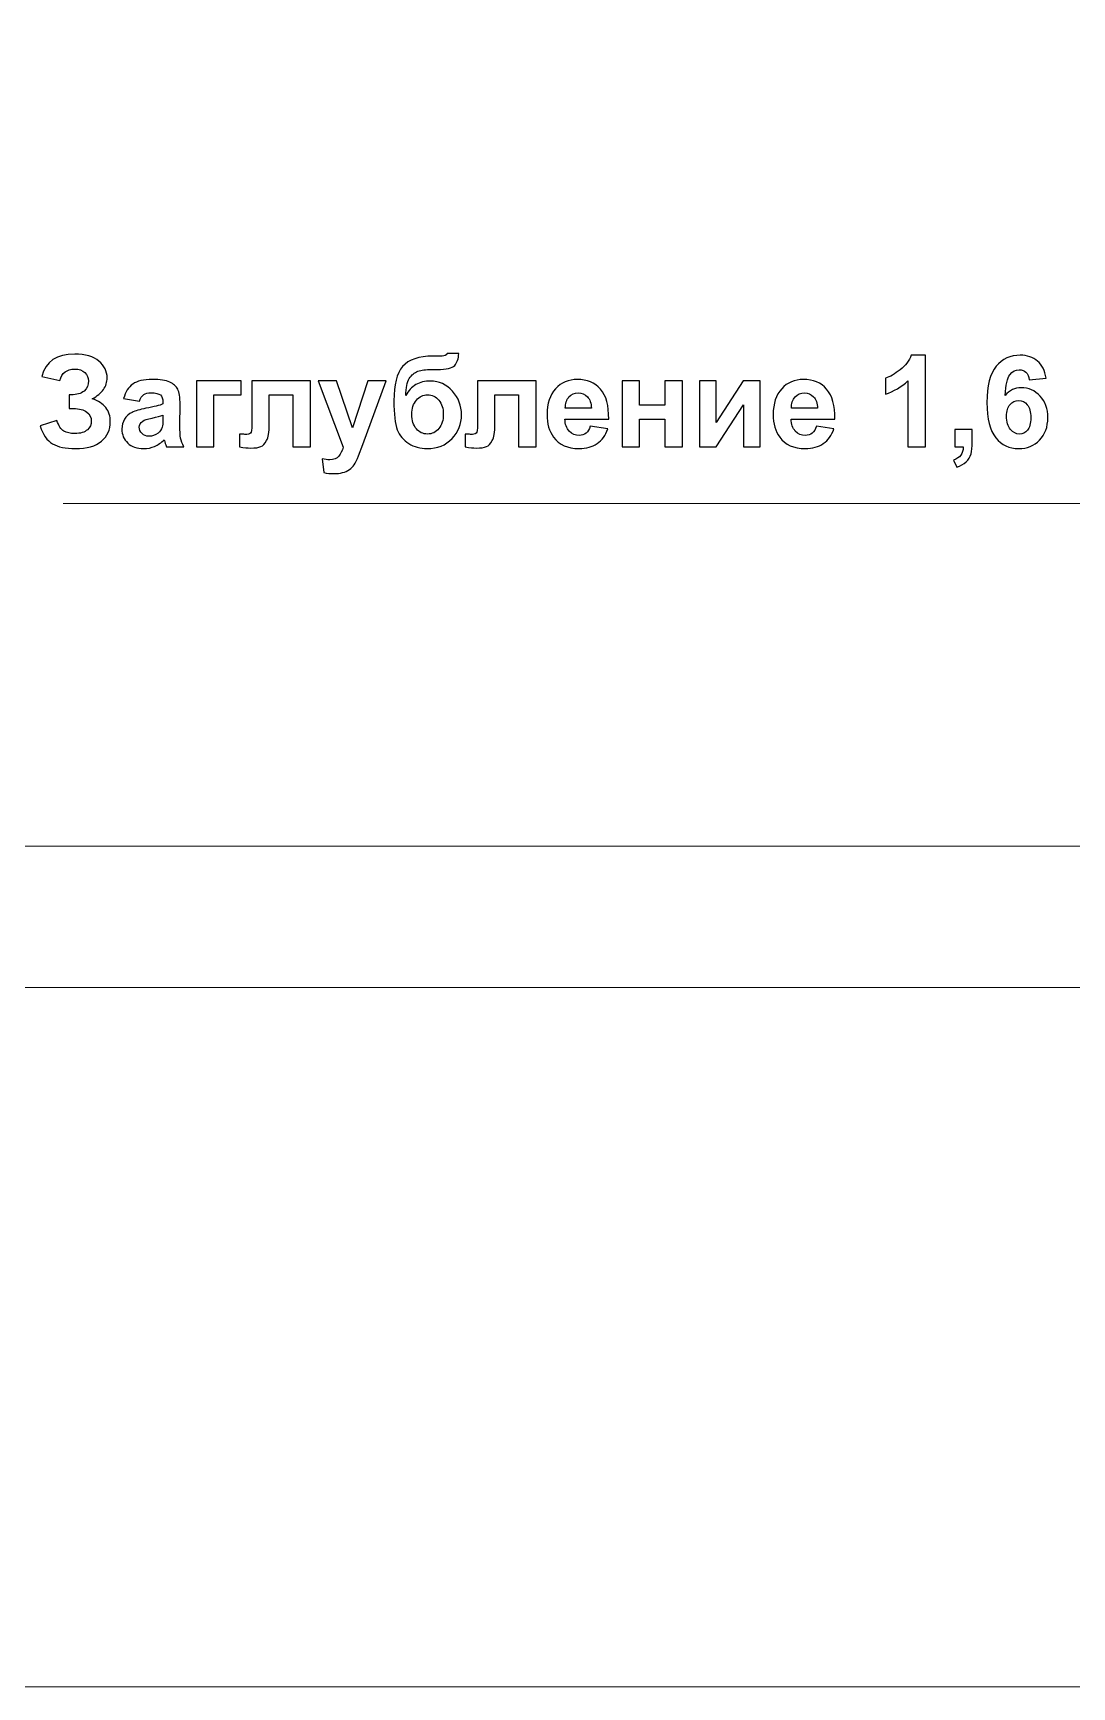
# Model space of a CAD drawing. Header units: centimetres. Extents: x -84 to 84, y -59 to 59.
# Drawn here: x -61.915 to -59.707, y -43.829 to -40.312 of the extents above; entities that cross this region are included whole.
import ezdxf

# ---------------------------------------------------------------- set-up
doc = ezdxf.new("R2010")
doc.units = ezdxf.units.CM
doc.header["$MEASUREMENT"] = 0
doc.layers.add('layer 1', color=7, linetype='Continuous')

msp = doc.modelspace()

# ---------------------------------------------------------------- linework, layer by layer
at = {"layer": 'layer 1', "color": 250, "lineweight": 20}
msp.add_open_spline([(69.88936, -40.77984), (70.99289, -39.2587), (71.50885, -38.55168), (72.613, -37.02968), (72.613, -37.02968), (72.77094, -36.81196), (72.89012, -36.79535), (72.94823, -36.83316), (72.94823, -36.83316), (73.01214, -36.88393), (73.00004, -37.00706), (72.85093, -37.2126), (72.85093, -37.2126), (72.85093, -37.2126), (70.13043, -40.95844), (70.13043, -40.95844), (70.13043, -40.95844), (70.13043, -40.95844), (70.12801, -40.95668), (70.12801, -40.95668), (70.12801, -40.95668), (69.49025, -41.81527), (68.50593, -42.36796), (67.31672, -42.34152), (67.31672, -42.34152), (67.31672, -42.34152), (-73.66862, -42.34152), (-73.66862, -42.34152), (-73.66862, -42.34152), (-73.95708, -42.34152), (-74.18329, -42.32763), (-74.18329, -42.20146), (-74.18329, -42.20146), (-74.18329, -42.06525), (-73.97313, -42.0411), (-73.69688, -42.0411), (-73.69688, -42.0411), (-73.69688, -42.0411), (67.31672, -42.0411), (67.31672, -42.0411), (67.31672, -42.0411), (67.31672, -42.0411), (67.3846, -42.03998), (67.3846, -42.03998), (67.3846, -42.03998), (68.50203, -42.02154), (69.27938, -41.5315), (69.883, -40.77522), (69.883, -40.77522), (69.883, -40.77522), (69.88936, -40.77984), (69.88936, -40.77984)], degree=3, knots=[0, 0, 0, 0, 0.0714286, 0.0714286, 0.0714286, 0.0714286, 0.1428571, 0.1428571, 0.1428571, 0.1428571, 0.2142857, 0.2142857, 0.2142857, 0.2142857, 0.2857143, 0.2857143, 0.2857143, 0.2857143, 0.3571429, 0.3571429, 0.3571429, 0.3571429, 0.4285714, 0.4285714, 0.4285714, 0.4285714, 0.5, 0.5, 0.5, 0.5, 0.5714286, 0.5714286, 0.5714286, 0.5714286, 0.6428571, 0.6428571, 0.6428571, 0.6428571, 0.7142857, 0.7142857, 0.7142857, 0.7142857, 0.7857143, 0.7857143, 0.7857143, 0.7857143, 0.8571429, 0.8571429, 0.8571429, 0.8571429, 1, 1, 1, 1], dxfattribs=at)
at = {"layer": 'layer 1', "color": 155}
for points, knots in [([(-61.85863, -41.05115), (-61.85863, -41.05115), (-61.89682, -41.04221), (-61.89682, -41.04221), (-61.89682, -41.04221), (-61.88861, -41.01061), (-61.86527, -40.99481), (-61.82681, -40.99481), (-61.82681, -40.99481), (-61.80406, -40.99481), (-61.78686, -40.99983), (-61.77526, -41.00985), (-61.77526, -41.00985), (-61.76366, -41.01987), (-61.75789, -41.03165), (-61.75789, -41.04519), (-61.75789, -41.04519), (-61.75789, -41.05444), (-61.76055, -41.06279), (-61.76583, -41.07029), (-61.76583, -41.07029), (-61.77111, -41.07773), (-61.77906, -41.08428), (-61.78962, -41.08997), (-61.78962, -41.08997), (-61.7768, -41.09439), (-61.76714, -41.10062), (-61.76073, -41.1087), (-61.76073, -41.1087), (-61.75432, -41.11682), (-61.75112, -41.12675), (-61.75112, -41.13863), (-61.75112, -41.13863), (-61.75112, -41.15569), (-61.75734, -41.16946), (-61.76985, -41.17997), (-61.76985, -41.17997), (-61.78231, -41.19049), (-61.80099, -41.19577), (-61.82586, -41.19577), (-61.82586, -41.19577), (-61.84613, -41.19577), (-61.86216, -41.19239), (-61.87389, -41.18561), (-61.87389, -41.18561), (-61.88563, -41.17884), (-61.89443, -41.16616), (-61.90034, -41.14756), (-61.90034, -41.14756), (-61.90034, -41.14756), (-61.86459, -41.13592), (-61.86459, -41.13592), (-61.86459, -41.13592), (-61.86089, -41.14761), (-61.85593, -41.15519), (-61.84979, -41.15862), (-61.84979, -41.15862), (-61.84365, -41.1621), (-61.83607, -41.16381), (-61.82704, -41.16381), (-61.82704, -41.16381), (-61.81467, -41.16381), (-61.80564, -41.16115), (-61.79995, -41.15578), (-61.79995, -41.15578), (-61.79431, -41.15041), (-61.79147, -41.14427), (-61.79147, -41.13732), (-61.79147, -41.13732), (-61.79147, -41.12937), (-61.79467, -41.12292), (-61.80108, -41.11804), (-61.80108, -41.11804), (-61.80745, -41.11317), (-61.81711, -41.11073), (-61.82997, -41.11073), (-61.82997, -41.11073), (-61.82997, -41.11073), (-61.83886, -41.11073), (-61.83886, -41.11073), (-61.83886, -41.11073), (-61.83886, -41.11073), (-61.83886, -41.08148), (-61.83886, -41.08148), (-61.83886, -41.08148), (-61.83886, -41.08148), (-61.8344, -41.08148), (-61.8344, -41.08148), (-61.8344, -41.08148), (-61.82243, -41.08148), (-61.81327, -41.07877), (-61.80695, -41.0734), (-61.80695, -41.0734), (-61.80059, -41.06803), (-61.79743, -41.06085), (-61.79743, -41.05196), (-61.79743, -41.05196), (-61.79743, -41.04487), (-61.8, -41.03892), (-61.80515, -41.03404), (-61.80515, -41.03404), (-61.81029, -41.02921), (-61.81765, -41.02677), (-61.82722, -41.02677), (-61.82722, -41.02677), (-61.8436, -41.02677), (-61.85408, -41.0349), (-61.85863, -41.05115)], [0, 0, 0, 0, 0.0357143, 0.0357143, 0.0357143, 0.0357143, 0.0714286, 0.0714286, 0.0714286, 0.0714286, 0.1071429, 0.1071429, 0.1071429, 0.1071429, 0.1428571, 0.1428571, 0.1428571, 0.1428571, 0.1785714, 0.1785714, 0.1785714, 0.1785714, 0.2142857, 0.2142857, 0.2142857, 0.2142857, 0.25, 0.25, 0.25, 0.25, 0.2857143, 0.2857143, 0.2857143, 0.2857143, 0.3214286, 0.3214286, 0.3214286, 0.3214286, 0.3571429, 0.3571429, 0.3571429, 0.3571429, 0.3928571, 0.3928571, 0.3928571, 0.3928571, 0.4285714, 0.4285714, 0.4285714, 0.4285714, 0.4642857, 0.4642857, 0.4642857, 0.4642857, 0.5, 0.5, 0.5, 0.5, 0.5357143, 0.5357143, 0.5357143, 0.5357143, 0.5714286, 0.5714286, 0.5714286, 0.5714286, 0.6071429, 0.6071429, 0.6071429, 0.6071429, 0.6428571, 0.6428571, 0.6428571, 0.6428571, 0.6785714, 0.6785714, 0.6785714, 0.6785714, 0.7142857, 0.7142857, 0.7142857, 0.7142857, 0.75, 0.75, 0.75, 0.75, 0.7857143, 0.7857143, 0.7857143, 0.7857143, 0.8214286, 0.8214286, 0.8214286, 0.8214286, 0.8571429, 0.8571429, 0.8571429, 0.8571429, 0.8928571, 0.8928571, 0.8928571, 0.8928571, 0.9285714, 0.9285714, 0.9285714, 0.9285714, 1, 1, 1, 1]), ([(-61.0354, -40.99373), (-61.0354, -40.99373), (-61.01021, -40.99373), (-61.01021, -40.99373), (-61.01021, -40.99373), (-61.01102, -41.00488), (-61.01396, -41.01332), (-61.01901, -41.0191), (-61.01901, -41.0191), (-61.02407, -41.02483), (-61.03662, -41.02772), (-61.05657, -41.02772), (-61.05657, -41.02772), (-61.05891, -41.02772), (-61.06131, -41.02768), (-61.0637, -41.02759), (-61.0637, -41.02759), (-61.0637, -41.02759), (-61.06848, -41.02759), (-61.06848, -41.02759), (-61.06848, -41.02759), (-61.08031, -41.02759), (-61.08992, -41.02889), (-61.09733, -41.03151), (-61.09733, -41.03151), (-61.10473, -41.03409), (-61.11082, -41.03914), (-61.11552, -41.04663), (-61.11552, -41.04663), (-61.12026, -41.05417), (-61.12269, -41.06627), (-61.12287, -41.08292), (-61.12287, -41.08292), (-61.11741, -41.07263), (-61.11033, -41.06496), (-61.10161, -41.05986), (-61.10161, -41.05986), (-61.09295, -41.05476), (-61.08257, -41.05223), (-61.0706, -41.05223), (-61.0706, -41.05223), (-61.05214, -41.05223), (-61.03652, -41.05941), (-61.02371, -41.07381), (-61.02371, -41.07381), (-61.01093, -41.08816), (-61.00452, -41.10482), (-61.00452, -41.12373), (-61.00452, -41.12373), (-61.00452, -41.14346), (-61.01125, -41.16038), (-61.0247, -41.17456), (-61.0247, -41.17456), (-61.0382, -41.18868), (-61.05575, -41.19577), (-61.07747, -41.19577), (-61.07747, -41.19577), (-61.09241, -41.19577), (-61.1055, -41.1922), (-61.11683, -41.18503), (-61.11683, -41.18503), (-61.12811, -41.1779), (-61.13619, -41.1681), (-61.14107, -41.15569), (-61.14107, -41.15569), (-61.1459, -41.14327), (-61.14833, -41.12274), (-61.14833, -41.09403), (-61.14833, -41.09403), (-61.14833, -41.06027), (-61.1421, -41.03603), (-61.12969, -41.02127), (-61.12969, -41.02127), (-61.11728, -41.00651), (-61.09561, -40.99915), (-61.06469, -40.99915), (-61.06469, -40.99915), (-61.06469, -40.99915), (-61.04587, -40.99915), (-61.04587, -40.99915), (-61.04587, -40.99915), (-61.04063, -40.99915), (-61.03716, -40.99734), (-61.0354, -40.99373)], [0, 0, 0, 0, 0.0454545, 0.0454545, 0.0454545, 0.0454545, 0.0909091, 0.0909091, 0.0909091, 0.0909091, 0.1363636, 0.1363636, 0.1363636, 0.1363636, 0.1818182, 0.1818182, 0.1818182, 0.1818182, 0.2272727, 0.2272727, 0.2272727, 0.2272727, 0.2727273, 0.2727273, 0.2727273, 0.2727273, 0.3181818, 0.3181818, 0.3181818, 0.3181818, 0.3636364, 0.3636364, 0.3636364, 0.3636364, 0.4090909, 0.4090909, 0.4090909, 0.4090909, 0.4545455, 0.4545455, 0.4545455, 0.4545455, 0.5, 0.5, 0.5, 0.5, 0.5454545, 0.5454545, 0.5454545, 0.5454545, 0.5909091, 0.5909091, 0.5909091, 0.5909091, 0.6363636, 0.6363636, 0.6363636, 0.6363636, 0.6818182, 0.6818182, 0.6818182, 0.6818182, 0.7272727, 0.7272727, 0.7272727, 0.7272727, 0.7727273, 0.7727273, 0.7727273, 0.7727273, 0.8181818, 0.8181818, 0.8181818, 0.8181818, 0.8636364, 0.8636364, 0.8636364, 0.8636364, 0.9090909, 0.9090909, 0.9090909, 0.9090909, 1, 1, 1, 1]), ([(-60.01847, -41.19225), (-60.01847, -41.19225), (-60.05558, -41.19225), (-60.05558, -41.19225), (-60.05558, -41.19225), (-60.05558, -41.19225), (-60.05558, -41.05187), (-60.05558, -41.05187), (-60.05558, -41.05187), (-60.06912, -41.0646), (-60.0851, -41.07403), (-60.10351, -41.08013), (-60.10351, -41.08013), (-60.10351, -41.08013), (-60.10351, -41.04627), (-60.10351, -41.04627), (-60.10351, -41.04627), (-60.09381, -41.04311), (-60.08329, -41.03711), (-60.07196, -41.02822), (-60.07196, -41.02822), (-60.06059, -41.01937), (-60.05282, -41.00903), (-60.04858, -40.99725), (-60.04858, -40.99725), (-60.04858, -40.99725), (-60.01847, -40.99725), (-60.01847, -40.99725), (-60.01847, -40.99725), (-60.01847, -40.99725), (-60.01847, -41.19225), (-60.01847, -41.19225)], [0, 0, 0, 0, 0.1111111, 0.1111111, 0.1111111, 0.1111111, 0.2222222, 0.2222222, 0.2222222, 0.2222222, 0.3333333, 0.3333333, 0.3333333, 0.3333333, 0.4444444, 0.4444444, 0.4444444, 0.4444444, 0.5555556, 0.5555556, 0.5555556, 0.5555556, 0.6666667, 0.6666667, 0.6666667, 0.6666667, 0.7777778, 0.7777778, 0.7777778, 0.7777778, 1, 1, 1, 1]), ([(-59.76172, -41.04582), (-59.76172, -41.04582), (-59.79774, -41.04979), (-59.79774, -41.04979), (-59.79774, -41.04979), (-59.7986, -41.04239), (-59.8009, -41.03693), (-59.8046, -41.03341), (-59.8046, -41.03341), (-59.8083, -41.02989), (-59.81309, -41.02813), (-59.819, -41.02813), (-59.819, -41.02813), (-59.82685, -41.02813), (-59.83349, -41.03165), (-59.83891, -41.03869), (-59.83891, -41.03869), (-59.84432, -41.04573), (-59.84771, -41.0604), (-59.84911, -41.0827), (-59.84911, -41.0827), (-59.83985, -41.07178), (-59.82839, -41.06631), (-59.81462, -41.06631), (-59.81462, -41.06631), (-59.79914, -41.06631), (-59.78582, -41.07223), (-59.77476, -41.08405), (-59.77476, -41.08405), (-59.76371, -41.09592), (-59.7582, -41.11118), (-59.7582, -41.12991), (-59.7582, -41.12991), (-59.7582, -41.14977), (-59.76402, -41.16575), (-59.77567, -41.17776), (-59.77567, -41.17776), (-59.78731, -41.18977), (-59.80225, -41.19577), (-59.82049, -41.19577), (-59.82049, -41.19577), (-59.84003, -41.19577), (-59.85615, -41.18814), (-59.86874, -41.17289), (-59.86874, -41.17289), (-59.88134, -41.15763), (-59.88766, -41.13267), (-59.88766, -41.09791), (-59.88766, -41.09791), (-59.88766, -41.0623), (-59.88106, -41.03661), (-59.86793, -41.02086), (-59.86793, -41.02086), (-59.85479, -41.00511), (-59.83773, -40.99725), (-59.81674, -40.99725), (-59.81674, -40.99725), (-59.80203, -40.99725), (-59.78984, -41.00141), (-59.78018, -41.00971), (-59.78018, -41.00971), (-59.77052, -41.01797), (-59.76438, -41.03002), (-59.76172, -41.04582)], [0, 0, 0, 0, 0.0588235, 0.0588235, 0.0588235, 0.0588235, 0.1176471, 0.1176471, 0.1176471, 0.1176471, 0.1764706, 0.1764706, 0.1764706, 0.1764706, 0.2352941, 0.2352941, 0.2352941, 0.2352941, 0.2941176, 0.2941176, 0.2941176, 0.2941176, 0.3529412, 0.3529412, 0.3529412, 0.3529412, 0.4117647, 0.4117647, 0.4117647, 0.4117647, 0.4705882, 0.4705882, 0.4705882, 0.4705882, 0.5294118, 0.5294118, 0.5294118, 0.5294118, 0.5882353, 0.5882353, 0.5882353, 0.5882353, 0.6470588, 0.6470588, 0.6470588, 0.6470588, 0.7058824, 0.7058824, 0.7058824, 0.7058824, 0.7647059, 0.7647059, 0.7647059, 0.7647059, 0.8235294, 0.8235294, 0.8235294, 0.8235294, 0.8823529, 0.8823529, 0.8823529, 0.8823529, 1, 1, 1, 1]), ([(-61.68923, -41.09502), (-61.68923, -41.09502), (-61.72281, -41.08906), (-61.72281, -41.08906), (-61.72281, -41.08906), (-61.71902, -41.07534), (-61.71247, -41.06519), (-61.70322, -41.0586), (-61.70322, -41.0586), (-61.69397, -41.05201), (-61.6802, -41.04871), (-61.66196, -41.04871), (-61.66196, -41.04871), (-61.6454, -41.04871), (-61.63303, -41.05065), (-61.6249, -41.05458), (-61.6249, -41.05458), (-61.61682, -41.05851), (-61.61109, -41.06347), (-61.6078, -41.06952), (-61.6078, -41.06952), (-61.6045, -41.07557), (-61.60283, -41.08663), (-61.60283, -41.10279), (-61.60283, -41.10279), (-61.60283, -41.10279), (-61.60337, -41.14612), (-61.60337, -41.14612), (-61.60337, -41.14612), (-61.60337, -41.15844), (-61.60279, -41.16756), (-61.60161, -41.17343), (-61.60161, -41.17343), (-61.60044, -41.1793), (-61.59823, -41.18557), (-61.59498, -41.19225), (-61.59498, -41.19225), (-61.59498, -41.19225), (-61.63181, -41.19225), (-61.63181, -41.19225), (-61.63181, -41.19225), (-61.63276, -41.18981), (-61.63398, -41.1862), (-61.63538, -41.18142), (-61.63538, -41.18142), (-61.63596, -41.17921), (-61.63641, -41.17776), (-61.63668, -41.17708), (-61.63668, -41.17708), (-61.643, -41.18331), (-61.64977, -41.18796), (-61.657, -41.19108), (-61.657, -41.19108), (-61.66422, -41.19419), (-61.67189, -41.19577), (-61.68006, -41.19577), (-61.68006, -41.19577), (-61.69446, -41.19577), (-61.70584, -41.19184), (-61.71414, -41.18399), (-61.71414, -41.18399), (-61.72245, -41.17618), (-61.7266, -41.16625), (-61.7266, -41.15424), (-61.7266, -41.15424), (-61.7266, -41.14634), (-61.7247, -41.13926), (-61.72091, -41.13303), (-61.72091, -41.13303), (-61.71712, -41.12684), (-61.71184, -41.12206), (-61.70498, -41.11876), (-61.70498, -41.11876), (-61.69816, -41.11547), (-61.68832, -41.11258), (-61.67546, -41.1101), (-61.67546, -41.1101), (-61.65813, -41.10685), (-61.64607, -41.10378), (-61.63939, -41.10098), (-61.63939, -41.10098), (-61.63939, -41.10098), (-61.63939, -41.09723), (-61.63939, -41.09723), (-61.63939, -41.09723), (-61.63939, -41.09001), (-61.64115, -41.08487), (-61.64467, -41.08175), (-61.64467, -41.08175), (-61.64824, -41.07868), (-61.65492, -41.07715), (-61.66472, -41.07715), (-61.66472, -41.07715), (-61.67135, -41.07715), (-61.6765, -41.07846), (-61.6802, -41.08112), (-61.6802, -41.08112), (-61.68394, -41.08374), (-61.68692, -41.08839), (-61.68923, -41.09502)], [0, 0, 0, 0, 0.0384615, 0.0384615, 0.0384615, 0.0384615, 0.0769231, 0.0769231, 0.0769231, 0.0769231, 0.1153846, 0.1153846, 0.1153846, 0.1153846, 0.1538462, 0.1538462, 0.1538462, 0.1538462, 0.1923077, 0.1923077, 0.1923077, 0.1923077, 0.2307692, 0.2307692, 0.2307692, 0.2307692, 0.2692308, 0.2692308, 0.2692308, 0.2692308, 0.3076923, 0.3076923, 0.3076923, 0.3076923, 0.3461538, 0.3461538, 0.3461538, 0.3461538, 0.3846154, 0.3846154, 0.3846154, 0.3846154, 0.4230769, 0.4230769, 0.4230769, 0.4230769, 0.4615385, 0.4615385, 0.4615385, 0.4615385, 0.5, 0.5, 0.5, 0.5, 0.5384615, 0.5384615, 0.5384615, 0.5384615, 0.5769231, 0.5769231, 0.5769231, 0.5769231, 0.6153846, 0.6153846, 0.6153846, 0.6153846, 0.6538462, 0.6538462, 0.6538462, 0.6538462, 0.6923077, 0.6923077, 0.6923077, 0.6923077, 0.7307692, 0.7307692, 0.7307692, 0.7307692, 0.7692308, 0.7692308, 0.7692308, 0.7692308, 0.8076923, 0.8076923, 0.8076923, 0.8076923, 0.8461538, 0.8461538, 0.8461538, 0.8461538, 0.8846154, 0.8846154, 0.8846154, 0.8846154, 0.9230769, 0.9230769, 0.9230769, 0.9230769, 1, 1, 1, 1]), ([(-61.56785, -41.05169), (-61.56785, -41.05169), (-61.47278, -41.05169), (-61.47278, -41.05169), (-61.47278, -41.05169), (-61.47278, -41.05169), (-61.47278, -41.08175), (-61.47278, -41.08175), (-61.47278, -41.08175), (-61.47278, -41.08175), (-61.53074, -41.08175), (-61.53074, -41.08175), (-61.53074, -41.08175), (-61.53074, -41.08175), (-61.53074, -41.19225), (-61.53074, -41.19225), (-61.53074, -41.19225), (-61.53074, -41.19225), (-61.56785, -41.19225), (-61.56785, -41.19225), (-61.56785, -41.19225), (-61.56785, -41.19225), (-61.56785, -41.05169), (-61.56785, -41.05169)], [0, 0, 0, 0, 0.1428571, 0.1428571, 0.1428571, 0.1428571, 0.2857143, 0.2857143, 0.2857143, 0.2857143, 0.4285714, 0.4285714, 0.4285714, 0.4285714, 0.5714286, 0.5714286, 0.5714286, 0.5714286, 0.7142857, 0.7142857, 0.7142857, 0.7142857, 1, 1, 1, 1]), ([(-61.45013, -41.05169), (-61.45013, -41.05169), (-61.32582, -41.05169), (-61.32582, -41.05169), (-61.32582, -41.05169), (-61.32582, -41.05169), (-61.32582, -41.19225), (-61.32582, -41.19225), (-61.32582, -41.19225), (-61.32582, -41.19225), (-61.36292, -41.19225), (-61.36292, -41.19225), (-61.36292, -41.19225), (-61.36292, -41.19225), (-61.36292, -41.08175), (-61.36292, -41.08175), (-61.36292, -41.08175), (-61.36292, -41.08175), (-61.4133, -41.08175), (-61.4133, -41.08175), (-61.4133, -41.08175), (-61.4133, -41.08175), (-61.4133, -41.14499), (-61.4133, -41.14499), (-61.4133, -41.14499), (-61.4133, -41.16106), (-61.41515, -41.17234), (-61.41885, -41.17884), (-61.41885, -41.17884), (-61.4226, -41.18534), (-61.4267, -41.18959), (-61.43122, -41.19162), (-61.43122, -41.19162), (-61.43569, -41.19365), (-61.44295, -41.19469), (-61.45293, -41.19469), (-61.45293, -41.19469), (-61.45884, -41.19469), (-61.4667, -41.19387), (-61.4764, -41.19234), (-61.4764, -41.19234), (-61.4764, -41.19234), (-61.4764, -41.16503), (-61.4764, -41.16503), (-61.4764, -41.16503), (-61.47559, -41.16503), (-61.47351, -41.16512), (-61.47017, -41.1653), (-61.47017, -41.1653), (-61.46629, -41.16557), (-61.46326, -41.16571), (-61.46114, -41.16571), (-61.46114, -41.16571), (-61.45609, -41.16571), (-61.45302, -41.16404), (-61.45184, -41.16074), (-61.45184, -41.16074), (-61.45072, -41.1574), (-61.45013, -41.14819), (-61.45013, -41.13307), (-61.45013, -41.13307), (-61.45013, -41.13307), (-61.45013, -41.05169), (-61.45013, -41.05169)], [0, 0, 0, 0, 0.0588235, 0.0588235, 0.0588235, 0.0588235, 0.1176471, 0.1176471, 0.1176471, 0.1176471, 0.1764706, 0.1764706, 0.1764706, 0.1764706, 0.2352941, 0.2352941, 0.2352941, 0.2352941, 0.2941176, 0.2941176, 0.2941176, 0.2941176, 0.3529412, 0.3529412, 0.3529412, 0.3529412, 0.4117647, 0.4117647, 0.4117647, 0.4117647, 0.4705882, 0.4705882, 0.4705882, 0.4705882, 0.5294118, 0.5294118, 0.5294118, 0.5294118, 0.5882353, 0.5882353, 0.5882353, 0.5882353, 0.6470588, 0.6470588, 0.6470588, 0.6470588, 0.7058824, 0.7058824, 0.7058824, 0.7058824, 0.7647059, 0.7647059, 0.7647059, 0.7647059, 0.8235294, 0.8235294, 0.8235294, 0.8235294, 0.8823529, 0.8823529, 0.8823529, 0.8823529, 1, 1, 1, 1]), ([(-61.30953, -41.05169), (-61.30953, -41.05169), (-61.26998, -41.05169), (-61.26998, -41.05169), (-61.26998, -41.05169), (-61.26998, -41.05169), (-61.23627, -41.1514), (-61.23627, -41.1514), (-61.23627, -41.1514), (-61.23627, -41.1514), (-61.20336, -41.05169), (-61.20336, -41.05169), (-61.20336, -41.05169), (-61.20336, -41.05169), (-61.1649, -41.05169), (-61.1649, -41.05169), (-61.1649, -41.05169), (-61.1649, -41.05169), (-61.21446, -41.18697), (-61.21446, -41.18697), (-61.21446, -41.18697), (-61.21446, -41.18697), (-61.2234, -41.21139), (-61.2234, -41.21139), (-61.2234, -41.21139), (-61.2267, -41.21956), (-61.22981, -41.22579), (-61.23279, -41.23012), (-61.23279, -41.23012), (-61.23572, -41.23441), (-61.23915, -41.23793), (-61.24299, -41.24059), (-61.24299, -41.24059), (-61.24683, -41.2433), (-61.25157, -41.24538), (-61.25721, -41.24687), (-61.25721, -41.24687), (-61.26281, -41.24836), (-61.26917, -41.24912), (-61.27626, -41.24912), (-61.27626, -41.24912), (-61.28339, -41.24912), (-61.29043, -41.24836), (-61.29734, -41.24687), (-61.29734, -41.24687), (-61.29734, -41.24687), (-61.30059, -41.21789), (-61.30059, -41.21789), (-61.30059, -41.21789), (-61.29476, -41.21902), (-61.28948, -41.2196), (-61.28479, -41.2196), (-61.28479, -41.2196), (-61.27612, -41.2196), (-61.26971, -41.21708), (-61.26556, -41.21198), (-61.26556, -41.21198), (-61.26141, -41.20687), (-61.2582, -41.20037), (-61.25599, -41.19252), (-61.25599, -41.19252), (-61.25599, -41.19252), (-61.30953, -41.05169), (-61.30953, -41.05169)], [0, 0, 0, 0, 0.0588235, 0.0588235, 0.0588235, 0.0588235, 0.1176471, 0.1176471, 0.1176471, 0.1176471, 0.1764706, 0.1764706, 0.1764706, 0.1764706, 0.2352941, 0.2352941, 0.2352941, 0.2352941, 0.2941176, 0.2941176, 0.2941176, 0.2941176, 0.3529412, 0.3529412, 0.3529412, 0.3529412, 0.4117647, 0.4117647, 0.4117647, 0.4117647, 0.4705882, 0.4705882, 0.4705882, 0.4705882, 0.5294118, 0.5294118, 0.5294118, 0.5294118, 0.5882353, 0.5882353, 0.5882353, 0.5882353, 0.6470588, 0.6470588, 0.6470588, 0.6470588, 0.7058824, 0.7058824, 0.7058824, 0.7058824, 0.7647059, 0.7647059, 0.7647059, 0.7647059, 0.8235294, 0.8235294, 0.8235294, 0.8235294, 0.8823529, 0.8823529, 0.8823529, 0.8823529, 1, 1, 1, 1]), ([(-60.97045, -41.05169), (-60.97045, -41.05169), (-60.84614, -41.05169), (-60.84614, -41.05169), (-60.84614, -41.05169), (-60.84614, -41.05169), (-60.84614, -41.19225), (-60.84614, -41.19225), (-60.84614, -41.19225), (-60.84614, -41.19225), (-60.88324, -41.19225), (-60.88324, -41.19225), (-60.88324, -41.19225), (-60.88324, -41.19225), (-60.88324, -41.08175), (-60.88324, -41.08175), (-60.88324, -41.08175), (-60.88324, -41.08175), (-60.93362, -41.08175), (-60.93362, -41.08175), (-60.93362, -41.08175), (-60.93362, -41.08175), (-60.93362, -41.14499), (-60.93362, -41.14499), (-60.93362, -41.14499), (-60.93362, -41.16106), (-60.93547, -41.17234), (-60.93917, -41.17884), (-60.93917, -41.17884), (-60.94292, -41.18534), (-60.94702, -41.18959), (-60.95154, -41.19162), (-60.95154, -41.19162), (-60.95601, -41.19365), (-60.96327, -41.19469), (-60.97325, -41.19469), (-60.97325, -41.19469), (-60.97916, -41.19469), (-60.98702, -41.19387), (-60.99672, -41.19234), (-60.99672, -41.19234), (-60.99672, -41.19234), (-60.99672, -41.16503), (-60.99672, -41.16503), (-60.99672, -41.16503), (-60.99591, -41.16503), (-60.99383, -41.16512), (-60.99049, -41.1653), (-60.99049, -41.1653), (-60.98661, -41.16557), (-60.98358, -41.16571), (-60.98146, -41.16571), (-60.98146, -41.16571), (-60.97641, -41.16571), (-60.97334, -41.16404), (-60.97216, -41.16074), (-60.97216, -41.16074), (-60.97104, -41.1574), (-60.97045, -41.14819), (-60.97045, -41.13307), (-60.97045, -41.13307), (-60.97045, -41.13307), (-60.97045, -41.05169), (-60.97045, -41.05169)], [0, 0, 0, 0, 0.0588235, 0.0588235, 0.0588235, 0.0588235, 0.1176471, 0.1176471, 0.1176471, 0.1176471, 0.1764706, 0.1764706, 0.1764706, 0.1764706, 0.2352941, 0.2352941, 0.2352941, 0.2352941, 0.2941176, 0.2941176, 0.2941176, 0.2941176, 0.3529412, 0.3529412, 0.3529412, 0.3529412, 0.4117647, 0.4117647, 0.4117647, 0.4117647, 0.4705882, 0.4705882, 0.4705882, 0.4705882, 0.5294118, 0.5294118, 0.5294118, 0.5294118, 0.5882353, 0.5882353, 0.5882353, 0.5882353, 0.6470588, 0.6470588, 0.6470588, 0.6470588, 0.7058824, 0.7058824, 0.7058824, 0.7058824, 0.7647059, 0.7647059, 0.7647059, 0.7647059, 0.8235294, 0.8235294, 0.8235294, 0.8235294, 0.8823529, 0.8823529, 0.8823529, 0.8823529, 1, 1, 1, 1]), ([(-60.73072, -41.14783), (-60.73072, -41.14783), (-60.69362, -41.15406), (-60.69362, -41.15406), (-60.69362, -41.15406), (-60.69836, -41.16765), (-60.7059, -41.17799), (-60.71614, -41.18512), (-60.71614, -41.18512), (-60.72643, -41.1922), (-60.7393, -41.19577), (-60.75469, -41.19577), (-60.75469, -41.19577), (-60.77911, -41.19577), (-60.79721, -41.18778), (-60.8089, -41.1718), (-60.8089, -41.1718), (-60.81815, -41.15898), (-60.8228, -41.14282), (-60.8228, -41.12328), (-60.8228, -41.12328), (-60.8228, -41.09999), (-60.81671, -41.08171), (-60.80457, -41.06853), (-60.80457, -41.06853), (-60.79243, -41.0553), (-60.77703, -41.04871), (-60.75844, -41.04871), (-60.75844, -41.04871), (-60.73758, -41.04871), (-60.72111, -41.05562), (-60.70901, -41.06943), (-60.70901, -41.06943), (-60.69696, -41.08324), (-60.69118, -41.10441), (-60.69172, -41.13294), (-60.69172, -41.13294), (-60.69172, -41.13294), (-60.78462, -41.13294), (-60.78462, -41.13294), (-60.78462, -41.13294), (-60.78435, -41.14395), (-60.78137, -41.15253), (-60.77563, -41.15867), (-60.77563, -41.15867), (-60.76995, -41.16481), (-60.76281, -41.16788), (-60.75433, -41.16788), (-60.75433, -41.16788), (-60.74851, -41.16788), (-60.74363, -41.1663), (-60.7397, -41.16314), (-60.7397, -41.16314), (-60.73573, -41.15998), (-60.73275, -41.15488), (-60.73072, -41.14783)], [0, 0, 0, 0, 0.0666667, 0.0666667, 0.0666667, 0.0666667, 0.1333333, 0.1333333, 0.1333333, 0.1333333, 0.2, 0.2, 0.2, 0.2, 0.2666667, 0.2666667, 0.2666667, 0.2666667, 0.3333333, 0.3333333, 0.3333333, 0.3333333, 0.4, 0.4, 0.4, 0.4, 0.4666667, 0.4666667, 0.4666667, 0.4666667, 0.5333333, 0.5333333, 0.5333333, 0.5333333, 0.6, 0.6, 0.6, 0.6, 0.6666667, 0.6666667, 0.6666667, 0.6666667, 0.7333333, 0.7333333, 0.7333333, 0.7333333, 0.8, 0.8, 0.8, 0.8, 0.8666667, 0.8666667, 0.8666667, 0.8666667, 1, 1, 1, 1]), ([(-60.66297, -41.05169), (-60.66297, -41.05169), (-60.62586, -41.05169), (-60.62586, -41.05169), (-60.62586, -41.05169), (-60.62586, -41.05169), (-60.62586, -41.10315), (-60.62586, -41.10315), (-60.62586, -41.10315), (-60.62586, -41.10315), (-60.57224, -41.10315), (-60.57224, -41.10315), (-60.57224, -41.10315), (-60.57224, -41.10315), (-60.57224, -41.05169), (-60.57224, -41.05169), (-60.57224, -41.05169), (-60.57224, -41.05169), (-60.53513, -41.05169), (-60.53513, -41.05169), (-60.53513, -41.05169), (-60.53513, -41.05169), (-60.53513, -41.19225), (-60.53513, -41.19225), (-60.53513, -41.19225), (-60.53513, -41.19225), (-60.57224, -41.19225), (-60.57224, -41.19225), (-60.57224, -41.19225), (-60.57224, -41.19225), (-60.57224, -41.13321), (-60.57224, -41.13321), (-60.57224, -41.13321), (-60.57224, -41.13321), (-60.62586, -41.13321), (-60.62586, -41.13321), (-60.62586, -41.13321), (-60.62586, -41.13321), (-60.62586, -41.19225), (-60.62586, -41.19225), (-60.62586, -41.19225), (-60.62586, -41.19225), (-60.66297, -41.19225), (-60.66297, -41.19225), (-60.66297, -41.19225), (-60.66297, -41.19225), (-60.66297, -41.05169), (-60.66297, -41.05169)], [0, 0, 0, 0, 0.0769231, 0.0769231, 0.0769231, 0.0769231, 0.1538462, 0.1538462, 0.1538462, 0.1538462, 0.2307692, 0.2307692, 0.2307692, 0.2307692, 0.3076923, 0.3076923, 0.3076923, 0.3076923, 0.3846154, 0.3846154, 0.3846154, 0.3846154, 0.4615385, 0.4615385, 0.4615385, 0.4615385, 0.5384615, 0.5384615, 0.5384615, 0.5384615, 0.6153846, 0.6153846, 0.6153846, 0.6153846, 0.6923077, 0.6923077, 0.6923077, 0.6923077, 0.7692308, 0.7692308, 0.7692308, 0.7692308, 0.8461538, 0.8461538, 0.8461538, 0.8461538, 1, 1, 1, 1]), ([(-60.49884, -41.05169), (-60.49884, -41.05169), (-60.46309, -41.05169), (-60.46309, -41.05169), (-60.46309, -41.05169), (-60.46309, -41.05169), (-60.46309, -41.14002), (-60.46309, -41.14002), (-60.46309, -41.14002), (-60.46309, -41.14002), (-60.40595, -41.05169), (-60.40595, -41.05169), (-60.40595, -41.05169), (-60.40595, -41.05169), (-60.36939, -41.05169), (-60.36939, -41.05169), (-60.36939, -41.05169), (-60.36939, -41.05169), (-60.36939, -41.19225), (-60.36939, -41.19225), (-60.36939, -41.19225), (-60.36939, -41.19225), (-60.40514, -41.19225), (-60.40514, -41.19225), (-60.40514, -41.19225), (-60.40514, -41.19225), (-60.40514, -41.10265), (-60.40514, -41.10265), (-60.40514, -41.10265), (-60.40514, -41.10265), (-60.46309, -41.19225), (-60.46309, -41.19225), (-60.46309, -41.19225), (-60.46309, -41.19225), (-60.49884, -41.19225), (-60.49884, -41.19225), (-60.49884, -41.19225), (-60.49884, -41.19225), (-60.49884, -41.05169), (-60.49884, -41.05169)], [0, 0, 0, 0, 0.0909091, 0.0909091, 0.0909091, 0.0909091, 0.1818182, 0.1818182, 0.1818182, 0.1818182, 0.2727273, 0.2727273, 0.2727273, 0.2727273, 0.3636364, 0.3636364, 0.3636364, 0.3636364, 0.4545455, 0.4545455, 0.4545455, 0.4545455, 0.5454545, 0.5454545, 0.5454545, 0.5454545, 0.6363636, 0.6363636, 0.6363636, 0.6363636, 0.7272727, 0.7272727, 0.7272727, 0.7272727, 0.8181818, 0.8181818, 0.8181818, 0.8181818, 1, 1, 1, 1]), ([(-60.25004, -41.14783), (-60.25004, -41.14783), (-60.21294, -41.15406), (-60.21294, -41.15406), (-60.21294, -41.15406), (-60.21768, -41.16765), (-60.22522, -41.17799), (-60.23546, -41.18512), (-60.23546, -41.18512), (-60.24575, -41.1922), (-60.25862, -41.19577), (-60.27401, -41.19577), (-60.27401, -41.19577), (-60.29843, -41.19577), (-60.31653, -41.18778), (-60.32822, -41.1718), (-60.32822, -41.1718), (-60.33747, -41.15898), (-60.34212, -41.14282), (-60.34212, -41.12328), (-60.34212, -41.12328), (-60.34212, -41.09999), (-60.33603, -41.08171), (-60.32389, -41.06853), (-60.32389, -41.06853), (-60.31175, -41.0553), (-60.29635, -41.04871), (-60.27776, -41.04871), (-60.27776, -41.04871), (-60.2569, -41.04871), (-60.24043, -41.05562), (-60.22833, -41.06943), (-60.22833, -41.06943), (-60.21628, -41.08324), (-60.2105, -41.10441), (-60.21104, -41.13294), (-60.21104, -41.13294), (-60.21104, -41.13294), (-60.30394, -41.13294), (-60.30394, -41.13294), (-60.30394, -41.13294), (-60.30367, -41.14395), (-60.30069, -41.15253), (-60.29495, -41.15867), (-60.29495, -41.15867), (-60.28927, -41.16481), (-60.28213, -41.16788), (-60.27365, -41.16788), (-60.27365, -41.16788), (-60.26783, -41.16788), (-60.26295, -41.1663), (-60.25902, -41.16314), (-60.25902, -41.16314), (-60.25505, -41.15998), (-60.25207, -41.15488), (-60.25004, -41.14783)], [0, 0, 0, 0, 0.0666667, 0.0666667, 0.0666667, 0.0666667, 0.1333333, 0.1333333, 0.1333333, 0.1333333, 0.2, 0.2, 0.2, 0.2, 0.2666667, 0.2666667, 0.2666667, 0.2666667, 0.3333333, 0.3333333, 0.3333333, 0.3333333, 0.4, 0.4, 0.4, 0.4, 0.4666667, 0.4666667, 0.4666667, 0.4666667, 0.5333333, 0.5333333, 0.5333333, 0.5333333, 0.6, 0.6, 0.6, 0.6, 0.6666667, 0.6666667, 0.6666667, 0.6666667, 0.7333333, 0.7333333, 0.7333333, 0.7333333, 0.8, 0.8, 0.8, 0.8, 0.8666667, 0.8666667, 0.8666667, 0.8666667, 1, 1, 1, 1]), ([(-61.11015, -41.1231), (-61.11015, -41.13596), (-61.10694, -41.14616), (-61.10058, -41.15366), (-61.10058, -41.15366), (-61.09421, -41.16115), (-61.08645, -41.1649), (-61.07724, -41.1649), (-61.07724, -41.1649), (-61.06731, -41.1649), (-61.05914, -41.16101), (-61.05277, -41.15325), (-61.05277, -41.15325), (-61.04641, -41.14549), (-61.04325, -41.13551), (-61.04325, -41.12323), (-61.04325, -41.12323), (-61.04325, -41.11073), (-61.04646, -41.10066), (-61.05291, -41.09299), (-61.05291, -41.09299), (-61.05936, -41.08532), (-61.06735, -41.08148), (-61.07683, -41.08148), (-61.07683, -41.08148), (-61.08604, -41.08148), (-61.0939, -41.08527), (-61.1004, -41.09281), (-61.1004, -41.09281), (-61.1069, -41.10035), (-61.11015, -41.11046), (-61.11015, -41.1231)], [0, 0, 0, 0, 0.1111111, 0.1111111, 0.1111111, 0.1111111, 0.2222222, 0.2222222, 0.2222222, 0.2222222, 0.3333333, 0.3333333, 0.3333333, 0.3333333, 0.4444444, 0.4444444, 0.4444444, 0.4444444, 0.5555556, 0.5555556, 0.5555556, 0.5555556, 0.6666667, 0.6666667, 0.6666667, 0.6666667, 0.7777778, 0.7777778, 0.7777778, 0.7777778, 1, 1, 1, 1]), ([(-60.72855, -41.11019), (-60.72883, -41.0994), (-60.73158, -41.09119), (-60.73686, -41.08559), (-60.73686, -41.08559), (-60.74214, -41.07995), (-60.74855, -41.07715), (-60.75613, -41.07715), (-60.75613, -41.07715), (-60.76421, -41.07715), (-60.77089, -41.08013), (-60.77618, -41.08604), (-60.77618, -41.08604), (-60.78146, -41.09195), (-60.78403, -41.10003), (-60.78394, -41.11019), (-60.78394, -41.11019), (-60.78394, -41.11019), (-60.72855, -41.11019), (-60.72855, -41.11019)], [0, 0, 0, 0, 0.1666667, 0.1666667, 0.1666667, 0.1666667, 0.3333333, 0.3333333, 0.3333333, 0.3333333, 0.5, 0.5, 0.5, 0.5, 0.6666667, 0.6666667, 0.6666667, 0.6666667, 1, 1, 1, 1]), ([(-60.24787, -41.11019), (-60.24815, -41.0994), (-60.2509, -41.09119), (-60.25618, -41.08559), (-60.25618, -41.08559), (-60.26146, -41.07995), (-60.26787, -41.07715), (-60.27545, -41.07715), (-60.27545, -41.07715), (-60.28353, -41.07715), (-60.29021, -41.08013), (-60.2955, -41.08604), (-60.2955, -41.08604), (-60.30078, -41.09195), (-60.30335, -41.10003), (-60.30326, -41.11019), (-60.30326, -41.11019), (-60.30326, -41.11019), (-60.24787, -41.11019), (-60.24787, -41.11019)], [0, 0, 0, 0, 0.1666667, 0.1666667, 0.1666667, 0.1666667, 0.3333333, 0.3333333, 0.3333333, 0.3333333, 0.5, 0.5, 0.5, 0.5, 0.6666667, 0.6666667, 0.6666667, 0.6666667, 1, 1, 1, 1]), ([(-59.84595, -41.12698), (-59.84595, -41.13908), (-59.84315, -41.14842), (-59.8376, -41.15501), (-59.8376, -41.15501), (-59.83204, -41.1616), (-59.82573, -41.1649), (-59.81855, -41.1649), (-59.81855, -41.1649), (-59.81169, -41.1649), (-59.80595, -41.16219), (-59.80135, -41.15682), (-59.80135, -41.15682), (-59.79679, -41.1514), (-59.79449, -41.14255), (-59.79449, -41.13028), (-59.79449, -41.13028), (-59.79449, -41.11764), (-59.79697, -41.10838), (-59.80189, -41.10247), (-59.80189, -41.10247), (-59.80686, -41.0966), (-59.813, -41.09367), (-59.8204, -41.09367), (-59.8204, -41.09367), (-59.82758, -41.09367), (-59.83358, -41.09647), (-59.83854, -41.10211), (-59.83854, -41.10211), (-59.84346, -41.10771), (-59.84595, -41.11601), (-59.84595, -41.12698)], [0, 0, 0, 0, 0.1111111, 0.1111111, 0.1111111, 0.1111111, 0.2222222, 0.2222222, 0.2222222, 0.2222222, 0.3333333, 0.3333333, 0.3333333, 0.3333333, 0.4444444, 0.4444444, 0.4444444, 0.4444444, 0.5555556, 0.5555556, 0.5555556, 0.5555556, 0.6666667, 0.6666667, 0.6666667, 0.6666667, 0.7777778, 0.7777778, 0.7777778, 0.7777778, 1, 1, 1, 1]), ([(-61.63939, -41.12508), (-61.64413, -41.12666), (-61.65167, -41.12856), (-61.66201, -41.13077), (-61.66201, -41.13077), (-61.6723, -41.13298), (-61.67907, -41.13515), (-61.68223, -41.13723), (-61.68223, -41.13723), (-61.68706, -41.1407), (-61.6895, -41.14504), (-61.6895, -41.15032), (-61.6895, -41.15032), (-61.6895, -41.15555), (-61.68756, -41.16002), (-61.68367, -41.16381), (-61.68367, -41.16381), (-61.67979, -41.1676), (-61.67487, -41.1695), (-61.66887, -41.1695), (-61.66887, -41.1695), (-61.66219, -41.1695), (-61.65578, -41.16729), (-61.64968, -41.16291), (-61.64968, -41.16291), (-61.64522, -41.15952), (-61.64224, -41.15546), (-61.64084, -41.15059), (-61.64084, -41.15059), (-61.63989, -41.14743), (-61.63939, -41.14138), (-61.63939, -41.13249), (-61.63939, -41.13249), (-61.63939, -41.13249), (-61.63939, -41.12508), (-61.63939, -41.12508)], [0, 0, 0, 0, 0.1, 0.1, 0.1, 0.1, 0.2, 0.2, 0.2, 0.2, 0.3, 0.3, 0.3, 0.3, 0.4, 0.4, 0.4, 0.4, 0.5, 0.5, 0.5, 0.5, 0.6, 0.6, 0.6, 0.6, 0.7, 0.7, 0.7, 0.7, 0.8, 0.8, 0.8, 0.8, 1, 1, 1, 1]), ([(-59.95586, -41.15515), (-59.95586, -41.15515), (-59.91876, -41.15515), (-59.91876, -41.15515), (-59.91876, -41.15515), (-59.91876, -41.15515), (-59.91876, -41.18173), (-59.91876, -41.18173), (-59.91876, -41.18173), (-59.91876, -41.19248), (-59.91966, -41.20101), (-59.92151, -41.20719), (-59.92151, -41.20719), (-59.92336, -41.21342), (-59.92688, -41.21902), (-59.93203, -41.22394), (-59.93203, -41.22394), (-59.93718, -41.2289), (-59.94372, -41.23274), (-59.95162, -41.23558), (-59.95162, -41.23558), (-59.95162, -41.23558), (-59.95884, -41.22015), (-59.95884, -41.22015), (-59.95884, -41.22015), (-59.95139, -41.21766), (-59.94611, -41.21428), (-59.94295, -41.20994), (-59.94295, -41.20994), (-59.93984, -41.20566), (-59.93817, -41.19974), (-59.93799, -41.19225), (-59.93799, -41.19225), (-59.93799, -41.19225), (-59.95586, -41.19225), (-59.95586, -41.19225), (-59.95586, -41.19225), (-59.95586, -41.19225), (-59.95586, -41.15515), (-59.95586, -41.15515)], [0, 0, 0, 0, 0.0909091, 0.0909091, 0.0909091, 0.0909091, 0.1818182, 0.1818182, 0.1818182, 0.1818182, 0.2727273, 0.2727273, 0.2727273, 0.2727273, 0.3636364, 0.3636364, 0.3636364, 0.3636364, 0.4545455, 0.4545455, 0.4545455, 0.4545455, 0.5454545, 0.5454545, 0.5454545, 0.5454545, 0.6363636, 0.6363636, 0.6363636, 0.6363636, 0.7272727, 0.7272727, 0.7272727, 0.7272727, 0.8181818, 0.8181818, 0.8181818, 0.8181818, 1, 1, 1, 1])]:
    msp.add_open_spline(points, degree=3, knots=knots, dxfattribs=at)
at = {"layer": 'layer 1', "color": 155, "lineweight": 20}
msp.add_open_spline([(-58.70264, -42.0853), (-58.70264, -42.0853), (-59.47523, -41.31272), (-59.47523, -41.31272), (-59.47523, -41.31272), (-59.47523, -41.31272), (-61.85119, -41.31272), (-61.85119, -41.31272)], degree=3, knots=[0, 0, 0, 0, 0.3333333, 0.3333333, 0.3333333, 0.3333333, 1, 1, 1, 1], dxfattribs=at)
at = {"layer": 'layer 1', "color": 9, "lineweight": 20}
msp.add_open_spline([(-73.69688, -42.0411), (-73.69688, -42.0411), (67.31671, -42.0411), (67.31671, -42.0411), (67.31671, -42.0411), (67.31671, -42.0411), (67.31671, -42.34152), (67.31671, -42.34152), (67.31671, -42.34152), (67.31671, -42.34152), (-73.66862, -42.34152), (-73.66862, -42.34152), (-73.66862, -42.34152), (-73.95707, -42.34152), (-74.18328, -42.32763), (-74.18328, -42.20146), (-74.18328, -42.20146), (-74.18328, -42.06525), (-73.97313, -42.0411), (-73.69688, -42.0411)], degree=3, knots=[0, 0, 0, 0, 0.1666667, 0.1666667, 0.1666667, 0.1666667, 0.3333333, 0.3333333, 0.3333333, 0.3333333, 0.5, 0.5, 0.5, 0.5, 0.6666667, 0.6666667, 0.6666667, 0.6666667, 1, 1, 1, 1], dxfattribs=at)
at = {"layer": 'layer 1', "color": 155, "lineweight": 9}
msp.add_open_spline([(-74.18329, -43.82909), (-74.18329, -43.82909), (-5.4004, -43.82909), (-5.4004, -43.82909)], degree=3, dxfattribs=at)

doc.saveas('drawing.dxf')
